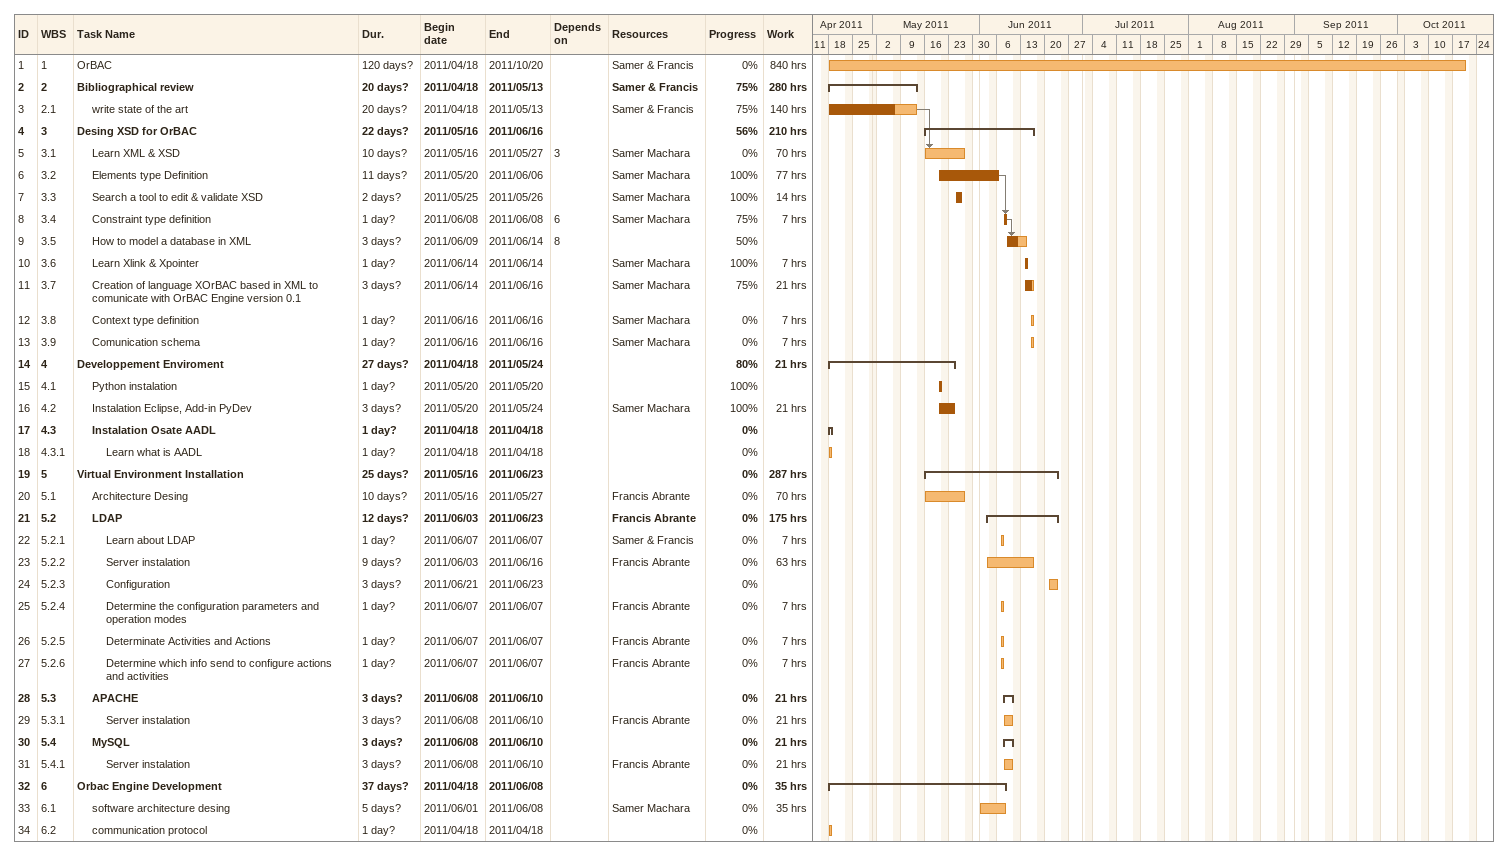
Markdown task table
| ID | WBS | Task | Duration | Start | Finish | Predecessors | Resources | % complete | Work (h) |
|---|---|---|---|---|---|---|---|---|---|
| 1 | 1 | OrBAC | 120d? | 2011-04-18 | 2011-10-20 |  | Samer & Francis | 0 | 840 |
| 2 | 2 | **Bibliographical review** | 20d? | 2011-04-18 | 2011-05-13 |  | Samer & Francis | 75 | 280 |
| 3 | 2.1 | write state of the art | 20d? | 2011-04-18 | 2011-05-13 |  | Samer & Francis | 75 | 140 |
| 4 | 3 | **Desing XSD for OrBAC** | 22d? | 2011-05-16 | 2011-06-16 |  |  | 56 | 210 |
| 5 | 3.1 | Learn XML & XSD | 10d? | 2011-05-16 | 2011-05-27 | 3 | Samer Machara | 0 | 70 |
| 6 | 3.2 | Elements type Definition | 11d? | 2011-05-20 | 2011-06-06 |  | Samer Machara | 100 | 77 |
| 7 | 3.3 | Search a tool to edit & validate XSD | 2d? | 2011-05-25 | 2011-05-26 |  | Samer Machara | 100 | 14 |
| 8 | 3.4 | Constraint type definition | 1d? | 2011-06-08 | 2011-06-08 | 6 | Samer Machara | 75 | 7 |
| 9 | 3.5 | How to model a database in XML | 3d? | 2011-06-09 | 2011-06-14 | 8 |  | 50 |  |
| 10 | 3.6 | Learn Xlink & Xpointer | 1d? | 2011-06-14 | 2011-06-14 |  | Samer Machara | 100 | 7 |
| 11 | 3.7 | Creation of language XOrBAC based in XML to comunicate with OrBAC Engine version 0.1 | 3d? | 2011-06-14 | 2011-06-16 |  | Samer Machara | 75 | 21 |
| 12 | 3.8 | Context type definition | 1d? | 2011-06-16 | 2011-06-16 |  | Samer Machara | 0 | 7 |
| 13 | 3.9 | Comunication schema | 1d? | 2011-06-16 | 2011-06-16 |  | Samer Machara | 0 | 7 |
| 14 | 4 | **Developpement Enviroment** | 27d? | 2011-04-18 | 2011-05-24 |  |  | 80 | 21 |
| 15 | 4.1 | Python instalation | 1d? | 2011-05-20 | 2011-05-20 |  |  | 100 |  |
| 16 | 4.2 | Instalation Eclipse, Add-in PyDev | 3d? | 2011-05-20 | 2011-05-24 |  | Samer Machara | 100 | 21 |
| 17 | 4.3 | **Instalation Osate AADL** | 1d? | 2011-04-18 | 2011-04-18 |  |  | 0 |  |
| 18 | 4.3.1 | Learn what is AADL | 1d? | 2011-04-18 | 2011-04-18 |  |  | 0 |  |
| 19 | 5 | **Virtual Environment Installation** | 25d? | 2011-05-16 | 2011-06-23 |  |  | 0 | 287 |
| 20 | 5.1 | Architecture Desing | 10d? | 2011-05-16 | 2011-05-27 |  | Francis Abrante | 0 | 70 |
| 21 | 5.2 | **LDAP** | 12d? | 2011-06-03 | 2011-06-23 |  | Francis Abrante | 0 | 175 |
| 22 | 5.2.1 | Learn about LDAP | 1d? | 2011-06-07 | 2011-06-07 |  | Samer & Francis | 0 | 7 |
| 23 | 5.2.2 | Server instalation | 9d? | 2011-06-03 | 2011-06-16 |  | Francis Abrante | 0 | 63 |
| 24 | 5.2.3 | Configuration | 3d? | 2011-06-21 | 2011-06-23 |  |  | 0 |  |
| 25 | 5.2.4 | Determine the configuration parameters and operation modes | 1d? | 2011-06-07 | 2011-06-07 |  | Francis Abrante | 0 | 7 |
| 26 | 5.2.5 | Determinate Activities and Actions | 1d? | 2011-06-07 | 2011-06-07 |  | Francis Abrante | 0 | 7 |
| 27 | 5.2.6 | Determine which info send to configure actions and activities | 1d? | 2011-06-07 | 2011-06-07 |  | Francis Abrante | 0 | 7 |
| 28 | 5.3 | **APACHE** | 3d? | 2011-06-08 | 2011-06-10 |  |  | 0 | 21 |
| 29 | 5.3.1 | Server instalation | 3d? | 2011-06-08 | 2011-06-10 |  | Francis Abrante | 0 | 21 |
| 30 | 5.4 | **MySQL** | 3d? | 2011-06-08 | 2011-06-10 |  |  | 0 | 21 |
| 31 | 5.4.1 | Server instalation | 3d? | 2011-06-08 | 2011-06-10 |  | Francis Abrante | 0 | 21 |
| 32 | 6 | **Orbac Engine Development** | 37d? | 2011-04-18 | 2011-06-08 |  |  | 0 | 35 |
| 33 | 6.1 | software architecture desing | 5d? | 2011-06-01 | 2011-06-08 |  | Samer Machara | 0 | 35 |
| 34 | 6.2 | communication protocol | 1d? | 2011-04-18 | 2011-04-18 |  |  | 0 |  |
